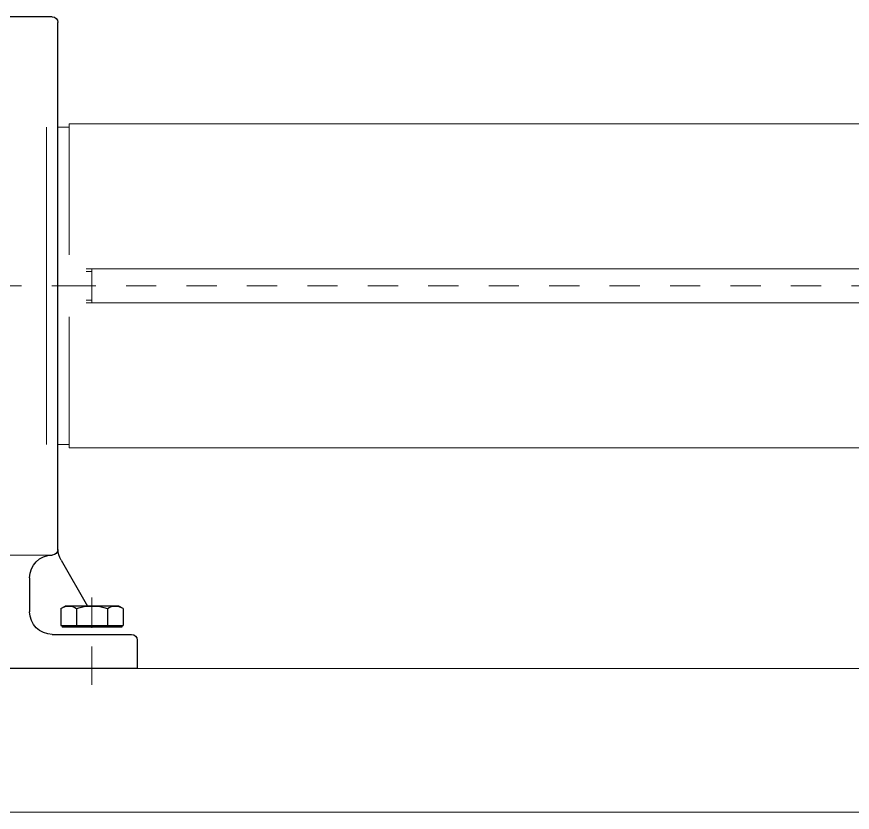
# Model space of a CAD drawing. Header units: millimetres. Extents: x 100 to 940, y 100 to 694.
# Drawn here: x 520.218 to 522.983, y 546.565 to 549.197 of the extents above; entities that cross this region are included whole.
import ezdxf

# ---------------------------------------------------------------- set-up
doc = ezdxf.new("R2010")
doc.units = ezdxf.units.MM
for name, pattern in [('AM_DIN_G_W050x2', [6.875, 4.75, -0.875, 0.375, -0.875]), ('CENTER', [2, 1.25, -0.25, 0.25, -0.25]), ('CENTER2', [1.125, 0.75, -0.125, 0.125, -0.125]), ('HIDDEN2', [4.762499999999999, 3.175, -1.5875])]:
    doc.linetypes.add(name, pattern=pattern)
for name, color, linetype, lineweight in [('AM_0N', 7, 'Continuous', 30), ('Centro', 1, 'CENTER', 5), ('CONTORN 1', 7, 'Continuous', 25), ('contorno', 1, 'Continuous', 9), ('Invisível', 253, 'HIDDEN2', 9), ('PAREDE', 7, 'Continuous', 9)]:
    doc.layers.add(name, color=color, linetype=linetype, lineweight=lineweight)

# ---------------------------------------------------------------- blocks, each defined once
blk = doc.blocks.new('carcaça de saída WHT 40')
at = {"layer": 'Centro', "linetype": 'CENTER2', "lineweight": 20}
blk.add_line((645.7630906424884, 8974.050554163474), (683.8741196692699, 8974.050554163474), dxfattribs=at)
at = {"layer": 'Centro', "linetype": 'AM_DIN_G_W050x2'}
blk.add_line((642.2764628227313, 8836.050554163474), (642.2764628227313, 8854.050554163474), dxfattribs=at)
at = {"layer": 'CONTORN 1'}
for p, q in [((654.2764628227316, 8881.050554163474), (654.2764628227314, 9067.050554163474)), ((656.2764628227314, 9069.050554163474), (676.2764628227314, 9069.050554163474)), ((676.2764628227314, 9069.050554163474), (676.2764628227314, 8879.050554163474)), ((653.204666053007, 8877.194147702921), (643.8841579776876, 8861.050554164114)), ((672.2764628227314, 8839.050554163474), (672.2764628227316, 8875.050554163474)), ((664.2764628227314, 8871.050554163474), (664.2764628227313, 8859.050554163474)), ((656.2764628227313, 8851.050554163474), (628.2764628227313, 8851.050554163474)), ((626.2764628227313, 8849.050554163474), (626.2764628227314, 8839.050554163474)), ((626.2764628227314, 8839.050554163474), (672.2764628227314, 8839.050554163474))]:
    blk.add_line(p, q, dxfattribs=at)
for centre, radius, start, end in [((656.2764628227314, 9067.050554163474), 2, 90, 180), ((646.2764628227316, 8881.194147702921), 8, 329.9999999999987, 0), ((656.2764628227314, 8881.050554163474), 2, 180, 270), ((656.2764628227314, 8871.050554163474), 8, 0, 90), ((676.2764628227314, 8875.050554163474), 4, 90, 180), ((656.2764628227313, 8859.050554163474), 8, 270, 0), ((628.2764628227313, 8849.050554163474), 2, 90, 180)]:
    blk.add_arc(centre, radius, start, end, dxfattribs=at)
at = {"layer": 'contorno'}
blk.add_line((676.2764628227314, 8879.050554163474), (656.2764628227314, 8879.050554163474), dxfattribs=at)
blk = doc.blocks.new('M12X35')
at = {"layer": 'AM_0N'}
for p, q in [((-1143.02304322047, 7614.862557555963), (-1143.873191491852, 7613.390057555963)), ((-1143.873191491852, 7594.390057555963), (-1143.873191491852, 7613.390057555963)), ((-1143.02304322047, 7614.862557555963), (-1136.973191491852, 7614.862557555963)), ((-1136.973191491852, 7614.862557555963), (-1136.973191491852, 7614.440057555963)), ((-1136.973191491852, 7614.440057555963), (-1136.373191491852, 7614.440057555963)), ((-1136.973191491852, 7614.440057555963), (-1136.973191491852, 7593.340057555963)), ((-1136.373191491852, 7609.416450055963), (-1136.373191491852, 7614.440057555963)), ((-1143.02304322047, 7609.377729998661), (-1136.973191491852, 7609.377729998661)), ((-1136.373191491852, 7598.363665055963), (-1136.373191491852, 7609.416450055963)), ((-1143.02304322047, 7598.402385113264), (-1136.973191491852, 7598.402385113264)), ((-1136.373191491852, 7593.340057555963), (-1136.373191491852, 7598.363665055963)), ((-1143.02304322047, 7592.917557555963), (-1143.873191491852, 7594.390057555963)), ((-1143.02304322047, 7592.917557555963), (-1136.973191491852, 7592.917557555963)), ((-1136.973191491852, 7593.340057555963), (-1136.373191491852, 7593.340057555963)), ((-1136.973191491852, 7593.340057555963), (-1136.973191491852, 7592.917557555963))]:
    blk.add_line(p, q, dxfattribs=at)
for centre, radius, start, end in [((-1139.024869326079, 7612.120143777312), 4.848322165772676, 154.4468723822628, 214.4468723822629), ((-1125.73676637652, 7603.890057555963), 18.13642511533155, 162.3875260144767, 197.6124739855233), ((-1139.024869326079, 7595.659971334614), 4.848322165772676, 145.5531276177371, 205.5531276177371)]:
    blk.add_arc(centre, radius, start, end, dxfattribs=at)
at = {"layer": 'Centro'}
blk.add_line((-1146.873191491852, 7603.890057555963), (-1133.332434329193, 7603.890057555963), dxfattribs=at)
blk = doc.blocks.new('tirante REV')
at = {"layer": 'contorno'}
for p, q in [((-2942.197578407829, 3299.111284650676), (-2942.197578407829, 3287.111284650676)), ((-2942.197578407829, 3299.111284650676), (-2937.697578407829, 3299.111284650676)), ((-2942.197578407829, 3298.037747150677), (-2937.697578407829, 3298.037747150677)), ((-2903.197578407851, 3299.111284650676), (-2569.197578407829, 3299.111284650665)), ((-2571.197578407829, 3299.111284650665), (-2571.197578407829, 3287.111284650665)), ((-2571.197578407829, 3298.164069365276), (-2569.197578407829, 3298.164069365276)), ((-2942.197578407829, 3288.184822150676), (-2937.697578407829, 3288.184822150676)), ((-2937.697578407829, 3287.111284650676), (-2942.197578407829, 3287.111284650676)), ((-2569.197578407829, 3287.111284650667), (-2903.197578407828, 3287.111284650676)), ((-2571.197578407829, 3288.058499936055), (-2569.197578407829, 3288.058499936055))]:
    blk.add_line(p, q, dxfattribs=at)
blk = doc.blocks.new('ESTATOR')
at = {"layer": 'Centro', "linetype": 'CENTER2', "lineweight": 20}
blk.add_line((355.3882410768065, 709.8041173380316), (717.2209701294823, 709.8041173380316), dxfattribs=at)
at = {"layer": 'contorno'}
for p, q in [((370.0956185510231, 766.9541173380312), (706.0956185510231, 766.9541173380312)), ((370.0956185510231, 715.8041173380425), (370.0956185510231, 766.9541173380312)), ((706.0956185510231, 766.9541173380312), (706.0956185510231, 720.7766173380332)), ((370.0956185510231, 765.8041173380316), (366.0956185510231, 765.8041173380316)), ((706.0956185510231, 765.8041173380316), (710.0956185510231, 765.8041173380316)), ((370.0956185510231, 703.8041173380207), (370.0956185510231, 652.6541173380319)), ((706.0956185510231, 652.6541173380319), (706.0956185510231, 698.8316173380335)), ((370.0956185510231, 653.8041173380316), (366.0956185510231, 653.8041173380316)), ((370.0956185510231, 652.6541173380319), (706.0956185510231, 652.6541173380319)), ((706.0956185510231, 653.8041173380316), (710.0956185510231, 653.8041173380316))]:
    blk.add_line(p, q, dxfattribs=at)
blk = doc.blocks.new('CHASSI FRONTAL')
at = {"layer": 'Centro'}
blk.add_line((-486.873191491852, 7556.845321629037), (-486.873191491852, 7568.444879927051), dxfattribs=at)
at = {"layer": 'contorno'}
for p, q in [((-1619.873191491851, 7562.645100778041), (-449.873191491852, 7562.645100778044)), ((-1619.873191491851, 7511.845100778041), (-449.873191491852, 7511.845100778045))]:
    blk.add_line(p, q, dxfattribs=at)

msp = doc.modelspace()

# ---------------------------------------------------------------- linework, layer by layer
at = {"layer": 'Invisível', "ltscale": 3}
msp.add_line((520.3172488850875, 548.8316136249366), (520.3172488850875, 547.7816136249368), dxfattribs=at)
at = {"layer": 'PAREDE'}
msp.add_line((533.0189272790348, 546.5647386249366), (514.6736879019476, 546.5647386249366), dxfattribs=at)

# ---------------------------------------------------------------- block references
at = {"layer": 'contorno', "xscale": -0.009375000000000001, "yscale": 0.009375000000000001, "zscale": 0.009375000000000001}
for name, p in [('carcaça de saída WHT 40', (526.4885907240508, 464.1748896796541)), ('ESTATOR', (527.0118953090038, 541.6522000248924)), ('tirante REV', (496.3622715875141, 517.4336953313366)), ('CHASSI FRONTAL', (515.9028127148514, 476.1411908051421))]:
    msp.add_blockref(name, p, dxfattribs=at)
at = {"layer": 'contorno', "xscale": -0.009375000000000001, "yscale": 0.009375000000000001, "zscale": 0.009375000000000001, "rotation": 90}
msp.add_blockref('M12X35', (591.7537181746733, 536.5234274547004), dxfattribs=at)

doc.saveas('drawing.dxf')
